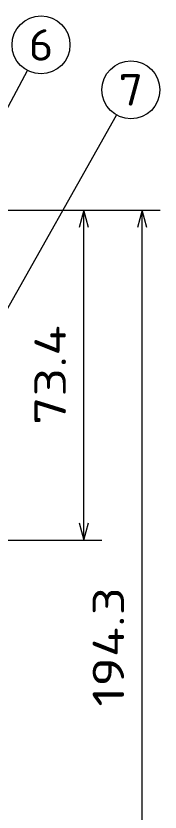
# Model space of a CAD drawing. Extents: x 23 to 587, y 4 to 413.
# Drawn here: x 395.6 to 411.7, y 177.9 to 266.5 of the extents above; entities that cross this region are included whole.
import ezdxf
from ezdxf.enums import TextEntityAlignment as Align

# ---------------------------------------------------------------- set-up
doc = ezdxf.new("R2010")
doc.units = 0
doc.layers.get('0').update_dxf_attribs({"lineweight": 13})
doc.styles.get("Standard").update_dxf_attribs({"font": 'isocp.shx'})

# ---------------------------------------------------------------- blocks, each defined once
blk = doc.blocks.new('BLOCK343')
at = {"color": 7, "lineweight": 13}
for p, q in [((558.39, 226.8), (599.99, 226.8)), ((595.99, 153.4), (595.99, 226.8)), ((497.69, 153.4), (599.99, 153.4))]:
    blk.add_line(p, q, dxfattribs=at)
for points in [[(597.02, 222.94), (595.99, 226.8), (594.95, 222.94)], [(594.95, 157.26), (595.99, 153.4), (597.02, 157.26)]]:
    blk.add_lwpolyline(points, dxfattribs=at)
blk.add_text('73.4', height=7, rotation=90, dxfattribs=at).set_placement((591.99, 179), (591.99, 201.2), align=Align.FIT)
blk = doc.blocks.new('BLOCK344')
at = {"color": 7, "lineweight": 13}
for p, q in [((558.39, 226.8), (612.95, 226.8)), ((608.95, 32.5), (608.95, 226.8))]:
    blk.add_line(p, q, dxfattribs=at)
blk.add_lwpolyline([(609.99, 222.94), (608.95, 226.8), (607.92, 222.94)], dxfattribs=at)
blk.add_text('194.3', height=7, rotation=90, dxfattribs=at).set_placement((604.95, 116.35), (604.95, 142.95), align=Align.FIT)
blk = doc.blocks.new('BLOCK370')
at = {"color": 7, "lineweight": 13}
blk.add_line((549.16, 193.79), (583.41, 257.86), dxfattribs=at)
blk.add_lwpolyline([(550.07, 197.69), (549.16, 193.79), (551.9, 196.71)], dxfattribs=at)
blk.add_circle((586.45, 263.55), 6.45, dxfattribs=at)
blk.add_text('6', height=7, dxfattribs=at).set_placement((583.7, 260.05), (589.2, 260.05), align=Align.FIT)
blk = doc.blocks.new('BLOCK371')
at = {"color": 7, "lineweight": 13}
blk.add_line((571.25, 191.26), (603.28, 247.93), dxfattribs=at)
blk.add_lwpolyline([(572.25, 195.14), (571.25, 191.26), (574.05, 194.12)], dxfattribs=at)
blk.add_circle((606.45, 253.55), 6.45, dxfattribs=at)
blk.add_text('7', height=7, dxfattribs=at).set_placement((603.7, 250.05), (609.2, 250.05), align=Align.FIT)

msp = doc.modelspace()

# ---------------------------------------------------------------- block references
at = {"lineweight": 0, "xscale": 0.5, "yscale": 0.5, "zscale": 0.5}
for name in ['BLOCK370', 'BLOCK371', 'BLOCK343', 'BLOCK344']:
    msp.add_blockref(name, (105.216, 131.474), dxfattribs=at)

doc.saveas('drawing.dxf')
